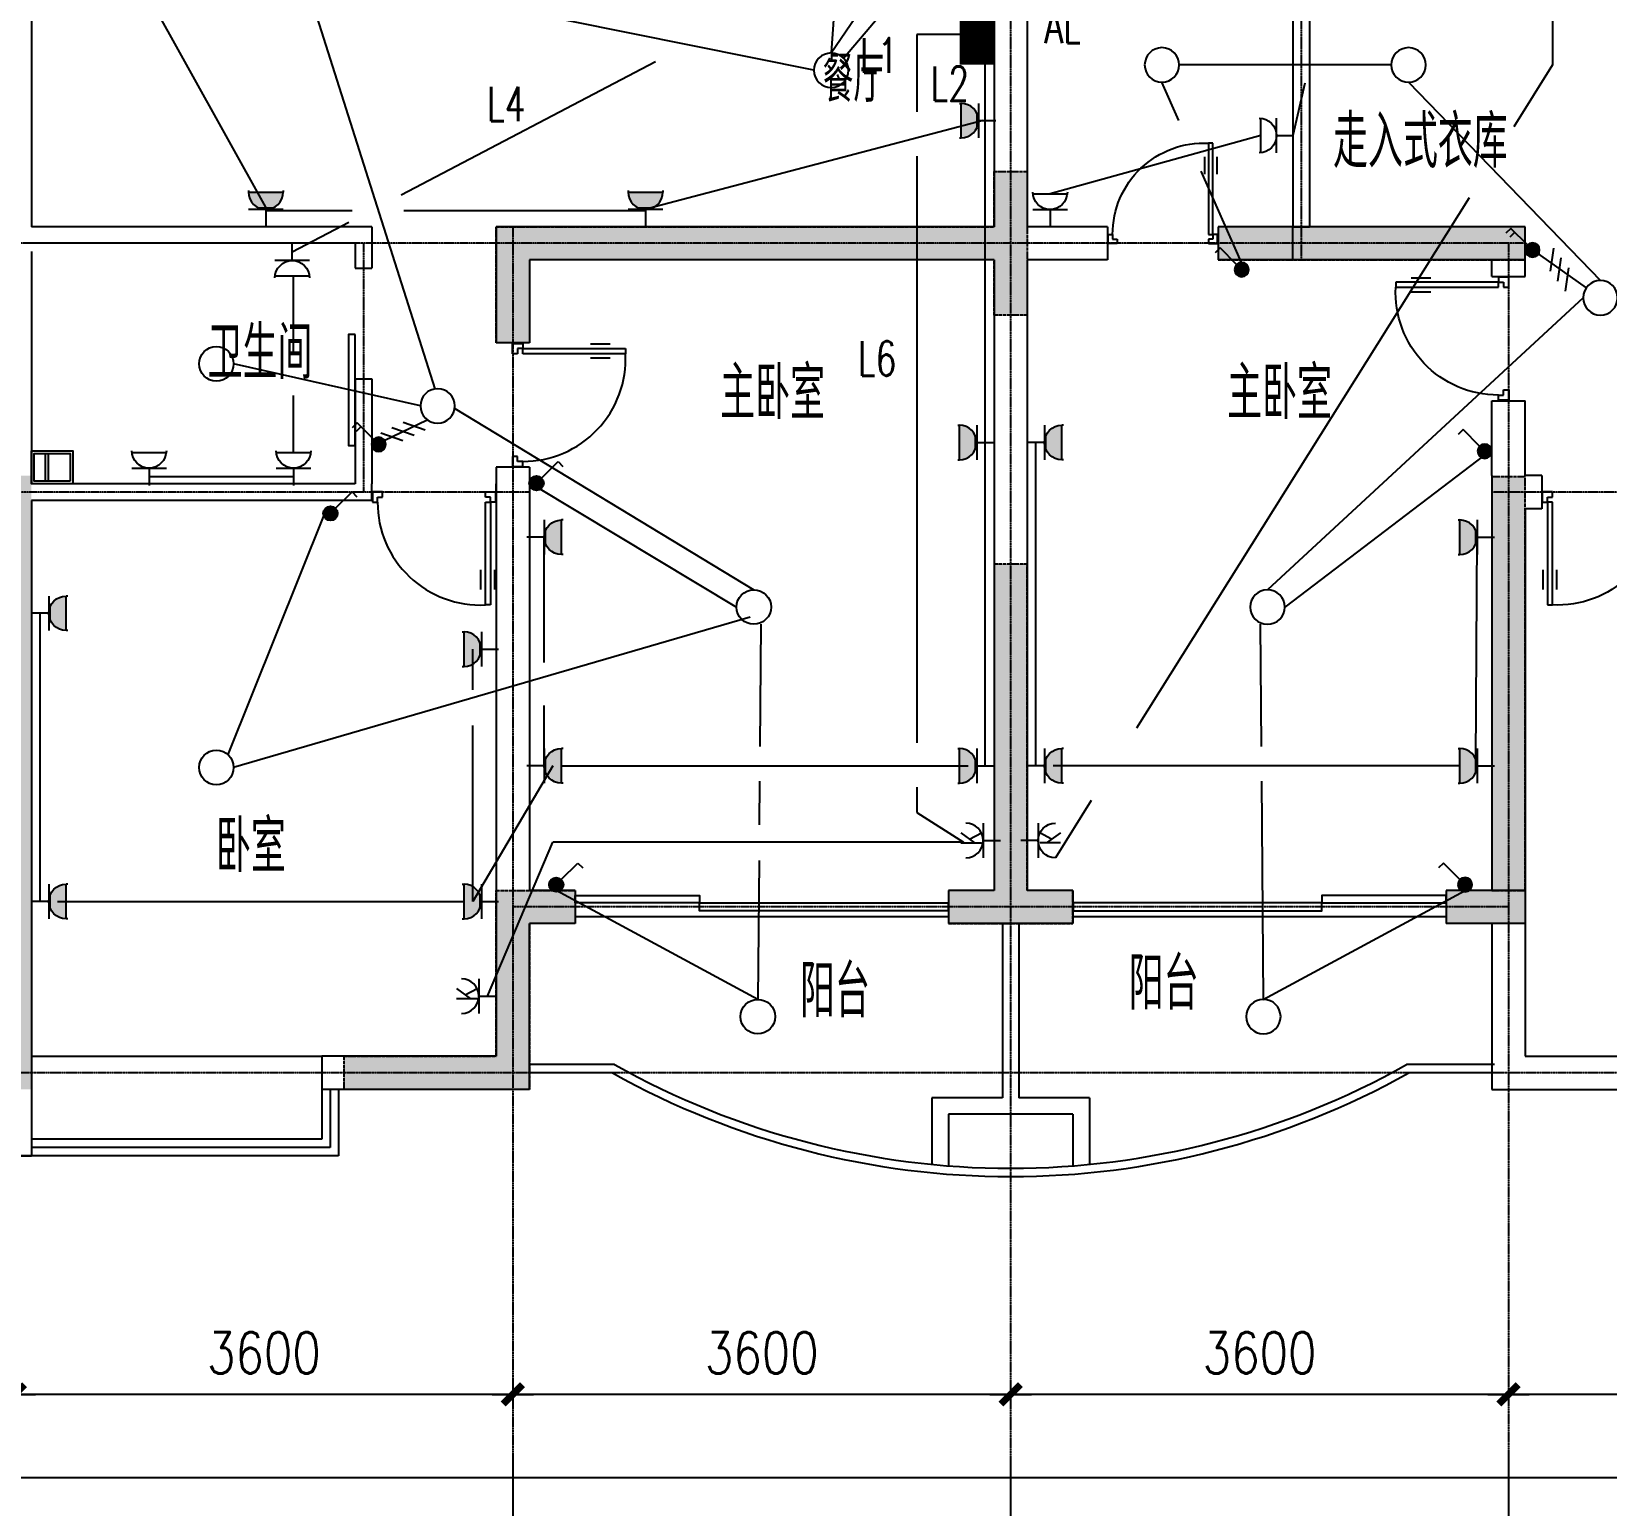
# Model space of a CAD drawing. Extents: x -170759 to 304867, y -311201 to 112352.
# Drawn here: x 75215 to 86603, y 20687 to 31349 of the extents above; entities that cross this region are included whole.
import ezdxf
from ezdxf.enums import TextEntityAlignment as Align

# ---------------------------------------------------------------- set-up
doc = ezdxf.new("R2010")
doc.units = 0
doc.linetypes.add('ACAD_ISO04W100', pattern=[30.5, 24, -3, 0.5, -3])
doc.linetypes.add('DOTE', pattern=[2.42, 2, -0.2, 0.02, -0.2])
doc.layers.get('0').update_dxf_attribs({"linetype": 'CONTINUOUS'})
doc.layers.get('DEFPOINTS').update_dxf_attribs({"linetype": 'CONTINUOUS'})
for name, color, linetype in [('AXIS', 3, 'CONTINUOUS'), ('DOOR', 2, 'CONTINUOUS'), ('DOTE', 251, 'CONTINUOUS'), ('EQUIP', 3, 'CONTINUOUS'), ('PUB_DIM', 3, 'CONTINUOUS'), ('WALL', 7, 'CONTINUOUS'), ('WINDOW', 151, 'CONTINUOUS'), ('WIRE', 1, 'CONTINUOUS'), ('WZ', 3, 'CONTINUOUS'), ('ZXX', 2, 'ACAD_ISO04W100'), ('标注', 7, 'CONTINUOUS')]:
    doc.layers.add(name, color=color, linetype=linetype)
doc.styles.add('DIM_FONT', font='SIMPLEX.shx', dxfattribs={"width": 0.8})
doc.styles.add('HZFS', font='txt.shx', dxfattribs={"width": 0.8, "bigfont": 'msi_fsx.shx'})
doc.styles.add('HZS', font='txt', dxfattribs={"width": 0.7, "bigfont": 'HZS'})
doc.dimstyles.new('AXIS', dxfattribs={"dimtxt": 300, "dimasz": 1, "dimexe": 250, "dimexo": 300, "dimgap": 150, "dimtad": 1, "dimdec": 0, "dimdsep": 46, "dimtxsty": 'DIM_FONT', "dimblk": '_DIMX', "dimblk1": '_DIMX', "dimblk2": '_DIMX', "dimcen": 2.5, "dimse1": 1, "dimse2": 1, "dimclrd": 3, "dimclre": 3, "dimclrt": 7, "dimadec": 0, "dimazin": 0, "dimtfac": 1, "dimtdec": 0, "dimtix": 1, "dimtmove": 2, "dimatfit": 3, "dimldrblk": '_DIMX', "dimfxl": 0, "dimtolj": 1, "dimtzin": 0, "dimarcsym": 0})

# ---------------------------------------------------------------- blocks, each defined once
blk = doc.blocks.new('_DIMX')
blk.add_line((-150, 0), (150, 0))
at = {"const_width": 50}
blk.add_lwpolyline([(-70, -70), (70, 70)], dxfattribs=at)
blk = doc.blocks.new('*D453')
at = {"layer": 'AXIS', "color": 3, "lineweight": -2}
blk.add_line((89794, 21491), (85896, 21491), dxfattribs=at)
at = {"layer": 'DEFPOINTS', "color": 0}
for p in [(85895, 22351), (89795, 22351), (85895, 21491)]:
    blk.add_point(p, dxfattribs=at)
at = {"layer": 'AXIS', "color": 3, "lineweight": -2, "rotation": 180}
blk.add_blockref('_DIMX', (85895, 21491), dxfattribs=at)
at = {"layer": 'AXIS', "color": 3, "lineweight": -2}
blk.add_blockref('_DIMX', (89795, 21491), dxfattribs=at)
at = {"layer": 'AXIS', "color": 7, "insert": (87845, 21791), "char_height": 300, "attachment_point": 5, "style": 'DIM_FONT'}
blk.add_mtext('\\A1;3900', dxfattribs=at)
blk = doc.blocks.new('_LINKPT1')
blk.add_line((0, 0), (0, 0))
blk = doc.blocks.new('_Y0FUQ')
blk.add_circle((0, 0), 0.5)
at = {"xscale": 0.002, "yscale": 0.002, "zscale": 0.002}
for p in [(0, 0.5), (-0.5, 0), (0.5, 0), (0, -0.5)]:
    blk.add_blockref('_LINKPT1', p, dxfattribs=at)
at = {"style": 'DIM_FONT', "width": 0.8, "flags": 9}
blk.add_attdef('A', (0, 0), '', height=0.00002, dxfattribs=at)
blk = doc.blocks.new('M_X23')
for p, q in [((-0.5, 1.05), (-0.5, 1)), ((-0.5, 1), (0.5, 1)), ((0.5, 1.05), (0.5, 1)), ((0.5, 0.5), (-0.5, 0.5)), ((0, 0.5), (0, 0))]:
    blk.add_line(p, q)
blk.add_arc((0, 1), 0.5, 180, 0)
for points in [[(0.433, 0.75), (-0.433, 0.75), (0.5, 1), (-0.5, 1)], [(0.25, 0.567), (-0.25, 0.567), (0.433, 0.75), (-0.433, 0.75)], [(0, 0.5), (0, 0.5), (0.25, 0.567), (-0.25, 0.567)]]:
    blk.add_solid(points)
blk.add_blockref('_LINKPT1', (0.001, 0))
at = {"width": 0.8, "flags": 9}
blk.add_attdef('A', (0, 0), '', height=0.00002, dxfattribs=at)
blk = doc.blocks.new('M_A23MCU')
for p, q in [((-0.454, 0.081), (-0.454, 0.905)), ((-0.454, 0.905), (-0.413, 0.905)), ((-0.413, 0.905), (-0.413, 0.081)), ((-0.489, 0.782), (-0.489, 0.624)), ((-0.378, 0.782), (-0.378, 0.624)), ((-0.495, -0.002), (-0.495, 0.081)), ((-0.495, 0.081), (-0.454, 0.081)), ((-0.413, 0.081), (-0.454, 0.081)), ((-0.454, 0.081), (-0.454, 0.039)), ((-0.454, 0.039), (-0.413, 0.039)), ((-0.413, 0.039), (-0.413, -0.002)), ((0.412, 0.039), (0.412, -0.002)), ((0.453, 0.039), (0.412, 0.039)), ((0.453, 0.081), (0.453, 0.039)), ((0.494, 0.081), (0.453, 0.081)), ((0.494, -0.002), (0.494, 0.081)), ((-0.413, -0.002), (-0.495, -0.002)), ((-0.495, -0.002), (-0.495, -0.002)), ((0.412, -0.002), (0.494, -0.002)), ((0.494, -0.002), (0.494, -0.002))]:
    blk.add_line(p, q)
blk.add_arc((-0.372, 0.082), 0.825, 359.9283, 92.866)
blk = doc.blocks.new('*D454')
at = {"layer": 'AXIS', "color": 3, "lineweight": -2}
blk.add_line((82294, 21491), (78696, 21491), dxfattribs=at)
at = {"layer": 'DEFPOINTS', "color": 0}
for p in [(78695, 22351), (82295, 22351), (78695, 21491)]:
    blk.add_point(p, dxfattribs=at)
at = {"layer": 'AXIS', "color": 3, "lineweight": -2, "rotation": 180}
blk.add_blockref('_DIMX', (78695, 21491), dxfattribs=at)
at = {"layer": 'AXIS', "color": 3, "lineweight": -2}
blk.add_blockref('_DIMX', (82295, 21491), dxfattribs=at)
at = {"layer": 'AXIS', "color": 7, "insert": (80495, 21791), "char_height": 300, "attachment_point": 5, "style": 'DIM_FONT'}
blk.add_mtext('\\A1;3600', dxfattribs=at)
blk = doc.blocks.new('*D455')
at = {"layer": 'AXIS', "color": 3, "lineweight": -2}
blk.add_line((78694, 21491), (75096, 21491), dxfattribs=at)
at = {"layer": 'DEFPOINTS', "color": 0}
for p in [(75095, 22351), (78695, 22351), (75095, 21491)]:
    blk.add_point(p, dxfattribs=at)
at = {"layer": 'AXIS', "color": 3, "lineweight": -2, "rotation": 180}
blk.add_blockref('_DIMX', (75095, 21491), dxfattribs=at)
at = {"layer": 'AXIS', "color": 3, "lineweight": -2}
blk.add_blockref('_DIMX', (78695, 21491), dxfattribs=at)
at = {"layer": 'AXIS', "color": 7, "insert": (76895, 21791), "char_height": 300, "attachment_point": 5, "style": 'DIM_FONT'}
blk.add_mtext('\\A1;3600', dxfattribs=at)
blk = doc.blocks.new('M_X2')
for p, q in [((0.147, 0.356), (0.625, 0.833)), ((0.625, 0.833), (0.766, 0.692))]:
    blk.add_line(p, q)
blk.add_circle((0, 0.208), 0.208)
for points in [[(-0.18, 0.313), (0.18, 0.313), (-0.208, 0.208), (0.208, 0.208)], [(-0.18, 0.104), (0.18, 0.104), (-0.208, 0.208), (0.208, 0.208)], [(-0.104, 0.389), (0.104, 0.389), (-0.18, 0.313), (0.18, 0.313)], [(-0.104, 0.028), (0.104, 0.028), (-0.18, 0.104), (0.18, 0.104)], [(0, 0.417), (0, 0.417), (-0.104, 0.389), (0.104, 0.389)], [(0, 0), (0, 0), (-0.104, 0.028), (0.104, 0.028)]]:
    blk.add_solid(points)
for p in [(-0.208, 0.208), (0, 0.417), (0.208, 0.208), (0, 0)]:
    blk.add_blockref('_LINKPT1', p)
at = {"width": 0.8, "flags": 9}
blk.add_attdef('A', (0, 0), '', height=0.00002, dxfattribs=at)
blk = doc.blocks.new('_X27OFR')
for p, q in [((0.25, 0.25), (-0.25, 0.25)), ((0, 0.25), (0, 0))]:
    blk.add_line(p, q)
blk.add_arc((0, 0.5), 0.25, 180, 0)
at = {"xscale": 0.002, "yscale": 0.002, "zscale": 0.002}
blk.add_blockref('_LINKPT1', (0, 0), dxfattribs=at)
at = {"style": 'DIM_FONT', "width": 0.8}
blk.add_text('K', height=0.3, dxfattribs=at).set_placement((-0.075, 0.274))
at = {"style": 'DIM_FONT', "width": 0.8, "flags": 9}
blk.add_attdef('A', (0, 0), '', height=0.00002, dxfattribs=at)
blk = doc.blocks.new('*D456')
at = {"layer": 'AXIS', "color": 3, "lineweight": -2}
blk.add_line((85894, 21491), (82296, 21491), dxfattribs=at)
at = {"layer": 'DEFPOINTS', "color": 0}
for p in [(82295, 22351), (85895, 22351), (82295, 21491)]:
    blk.add_point(p, dxfattribs=at)
at = {"layer": 'AXIS', "color": 3, "lineweight": -2, "rotation": 180}
blk.add_blockref('_DIMX', (82295, 21491), dxfattribs=at)
at = {"layer": 'AXIS', "color": 3, "lineweight": -2}
blk.add_blockref('_DIMX', (85895, 21491), dxfattribs=at)
at = {"layer": 'AXIS', "color": 7, "insert": (84095, 21791), "char_height": 300, "attachment_point": 5, "style": 'DIM_FONT'}
blk.add_mtext('\\A1;3600', dxfattribs=at)
blk = doc.blocks.new('M_X24ZVU')
for p, q in [((0.497, 0.95), (-0.497, 0.95)), ((0.5, 0.5), (-0.5, 0.5)), ((0, 0.5), (0, 0))]:
    blk.add_line(p, q)
blk.add_arc((0, 1), 0.5, 180, 0)
blk.add_blockref('_LINKPT1', (0, 0))
at = {"width": 0.8, "flags": 9}
blk.add_attdef('A', (0, 0), '', height=0.00002, dxfattribs=at)
blk = doc.blocks.new('M_X6')
for p, q in [((0.147, 0.356), (0.625, 0.833)), ((0.512, 0.72), (0.653, 0.579)), ((0.625, 0.833), (0.766, 0.692))]:
    blk.add_line(p, q)
blk.add_circle((0, 0.208), 0.208)
for points in [[(-0.18, 0.313), (0.18, 0.313), (-0.208, 0.208), (0.208, 0.208)], [(-0.18, 0.104), (0.18, 0.104), (-0.208, 0.208), (0.208, 0.208)], [(-0.104, 0.389), (0.104, 0.389), (-0.18, 0.313), (0.18, 0.313)], [(-0.104, 0.028), (0.104, 0.028), (-0.18, 0.104), (0.18, 0.104)], [(0, 0.417), (0, 0.417), (-0.104, 0.389), (0.104, 0.389)], [(0, 0), (0, 0), (-0.104, 0.028), (0.104, 0.028)]]:
    blk.add_solid(points)
for p in [(-0.208, 0.208), (0, 0.417), (0.208, 0.208), (0, 0)]:
    blk.add_blockref('_LINKPT1', p)
at = {"width": 0.8, "flags": 9}
blk.add_attdef('A', (0, 0), '', height=0.00002, dxfattribs=at)
blk = doc.blocks.new('_WIE3')
for p, q in [((-0.2, 0.4), (-1, -0.4)), ((0.4, 0.4), (-0.4, -0.4)), ((1, 0.4), (0.2, -0.4))]:
    blk.add_line(p, q)
at = {"width": 0.8}
blk.add_attdef('N', text='', height=1, dxfattribs=at).set_placement((-0.017, 1.056), align=Align.MIDDLE)

msp = doc.modelspace()

# ---------------------------------------------------------------- hatches: boundary and pattern name
at = {"layer": 'ZXX'}
h = msp.add_hatch(color=256, dxfattribs=at)
h.paths.add_polyline_path([(78694.70248, 29936.34624), (82174.70248, 29936.34624), (82174.70248, 30336.34624), (82294.70248, 30336.34624), (82294.70248, 29816.34624), (78694.70248, 29816.34624)])
h.paths.add_polyline_path([(78694.70248, 29816.34624), (82294.70248, 29816.34624), (82294.70248, 29296.34624), (82174.70248, 29296.34624), (82174.70248, 29696.34624), (78814.70248, 29696.34624), (78814.70248, 29096.34624), (78694.70248, 29096.34624)])
h.paths.add_polyline_path([(82294.70248, 30336.34624), (82414.70248, 30336.34624), (82414.70248, 29816.34624), (82294.70248, 29816.34624)])
h.paths.add_polyline_path([(82294.70248, 29816.34624), (82414.70248, 29816.34624), (82414.70248, 29296.34624), (82294.70248, 29296.34624)])
h.paths.add_polyline_path([(78574.70248, 29816.34624), (78694.70248, 29816.34624), (78694.70248, 29096.34624), (78574.70248, 29096.34624)])
h.paths.add_polyline_path([(78574.70248, 29936.34624), (78694.70248, 29936.34624), (78694.70248, 29816.34624), (78574.70248, 29816.34624)])
h = msp.add_hatch(color=256, dxfattribs=at)
h.paths.add_polyline_path([(84394.70248, 29936.34624), (86014.70248, 29936.34624), (86014.70248, 29816.34624), (84394.70248, 29816.34624)])
h.paths.add_polyline_path([(85894.70248, 29816.34624), (86014.70248, 29816.34624), (86014.70248, 29696.34624), (85894.70248, 29696.34624)])
h.paths.add_polyline_path([(84394.70248, 29816.34624), (85894.70248, 29816.34624), (85894.70248, 29696.34624), (84394.70248, 29696.34624)])
h.paths.add_polyline_path([(83794.70248, 29816.34624), (84394.70248, 29816.34624), (84394.70248, 29696.34624), (83794.70248, 29696.34624)])
h.paths.add_polyline_path([(83794.70248, 29936.34624), (84394.70248, 29936.34624), (84394.70248, 29816.34624), (83794.70248, 29816.34624)])
h = msp.add_hatch(color=256, dxfattribs=at)
h.paths.add_polyline_path([(75094.70248, 28016.34624), (75214.70248, 28016.34624), (75214.70248, 28136.34624), (74974.70248, 28136.34624), (74974.70248, 28016.34624)])
h.paths.add_polyline_path([(74974.70248, 23816.34624), (75094.70248, 23816.34624), (75214.70248, 23816.34624), (75214.70248, 28016.34624), (75094.70248, 28016.34624), (74974.70248, 28016.34624)])
h.paths.add_polyline_path([(75214.70248, 23696.34624), (75214.70248, 23816.34624), (75094.70248, 23816.34624), (74974.70248, 23816.34624), (74974.70248, 23696.34624)])
msp.add_hatch(color=256, dxfattribs=at).paths.add_polyline_path([(85774.70248, 28128.16753), (86014.70248, 28128.16753), (86014.70248, 25134.76426), (85774.70248, 25135.43036)])
h = msp.add_hatch(color=256, dxfattribs=at)
h.paths.add_polyline_path([(82294.70248, 27496.34624), (82414.70248, 27496.34624), (82414.70248, 25136.34624), (82744.70248, 25136.34624), (82744.70248, 25016.34624), (82294.70248, 25016.34624)])
h.paths.add_polyline_path([(82174.70248, 27496.34624), (82294.70248, 27496.34624), (82294.70248, 25016.34624), (81844.70248, 25016.34624), (81844.70248, 25136.34624), (82174.70248, 25136.34624)])
h.paths.add_polyline_path([(81844.70248, 25016.34624), (82294.70248, 25016.34624), (82294.70248, 24896.34624), (81844.70248, 24896.34624)])
h.paths.add_polyline_path([(82294.70248, 25016.34624), (82744.70248, 25016.34624), (82744.70248, 24896.34624), (82294.70248, 24896.34624)])
h = msp.add_hatch(color=256, dxfattribs=at)
h.paths.add_polyline_path([(78694.70248, 25136.34624), (79144.70248, 25136.34624), (79144.70248, 25016.34624), (78694.70248, 25016.34624)])
h.paths.add_polyline_path([(78694.70248, 25016.34624), (79144.70248, 25016.34624), (79144.70248, 24896.34624), (78814.70248, 24896.34624), (78814.70248, 23816.34624), (78694.70248, 23816.34624)])
h.paths.add_polyline_path([(78574.70248, 25136.34624), (78694.70248, 25136.34624), (78694.70248, 23816.34624), (77474.70248, 23816.34624), (77474.70248, 23936.34624), (78574.70248, 23936.34624)])
h.paths.add_polyline_path([(77474.70248, 23816.34624), (78694.70248, 23816.34624), (78694.70248, 23696.34624), (77474.70248, 23696.34624)])
h.paths.add_polyline_path([(78694.70248, 23816.34624), (78814.70248, 23816.34624), (78814.70248, 23696.34624), (78694.70248, 23696.34624)])

# ---------------------------------------------------------------- linework, layer by layer
at = {"color": 2}
for p, q in [((75314.70248, 28296.34624), (75314.70248, 28096.34624)), ((75334.70248, 28296.34624), (75334.70248, 28096.34624))]:
    msp.add_line(p, q, dxfattribs=at)
for points in [[(75514.70248, 28076.34624), (75214.70248, 28076.34624), (75214.70248, 28316.34624), (75514.70248, 28316.34624)], [(75494.70248, 28096.34624), (75234.70248, 28096.34624), (75234.70248, 28296.34624), (75494.70248, 28296.34624)]]:
    msp.add_lwpolyline(points, close=True, dxfattribs=at)
at = {"layer": 'AXIS'}
for p, q in [((78694.70248, 21009.05845), (78694.70248, 20577.9391)), ((82294.70248, 21009.05845), (82294.70248, 20577.9391)), ((85894.70248, 21009.05845), (85894.70248, 20577.9391))]:
    msp.add_line(p, q, dxfattribs=at)
at = {"layer": 'DOOR'}
for p, q in [((85774.70248, 24896.34624), (85774.70248, 23696.34624)), ((86014.70248, 24896.34624), (86014.70248, 23936.34624)), ((86014.70248, 23936.34624), (89674.70248, 23936.34624)), ((79430.95598, 23876.34624), (78814.70248, 23876.34624)), ((79414.70248, 23816.34624), (78814.70248, 23816.34624)), ((85794.70248, 23876.34624), (85157.98405, 23876.34624)), ((85794.70248, 23816.34624), (85174.70248, 23816.34624)), ((85774.70248, 23696.34624), (89914.70248, 23696.34624))]:
    msp.add_line(p, q, dxfattribs=at)
msp.add_lwpolyline([(77554.70248, 29156.3685), (77506.14355, 29156.3685), (77506.14355, 28354.50417), (77554.70248, 28354.50417)], close=True, dxfattribs=at)
for centre, radius, start, end in [((82294.70248, 28970.94624), 5904.6, 240.806848949, 299.193151051), ((82294.47002, 28967.82113), 5841.47492, 240.646012968, 299.353987032)]:
    msp.add_arc(centre, radius, start, end, dxfattribs=at)
at = {"layer": 'DOTE', "linetype": 'DOTE', "ltscale": 0.5}
for p, q in [((82294.70248, 32336.34624), (82294.70248, 20795.73553)), ((84394.70248, 32336.34624), (84394.70248, 29696.34624)), ((78694.70248, 29936.34624), (78694.70248, 20795.73553)), ((86014.70248, 29816.34624), (75094.70248, 29816.34624)), ((77614.70248, 29816.34624), (77614.70248, 28016.34624)), ((85894.70248, 29816.34624), (85894.70248, 20795.73553)), ((78814.70248, 28016.34624), (75094.70248, 28016.34624)), ((93915.03591, 28016.34624), (85774.70248, 28016.34624)), ((85894.70248, 25016.34624), (78694.70248, 25016.34624)), ((93915.03591, 23816.34624), (75094.70248, 23816.34624))]:
    msp.add_line(p, q, dxfattribs=at)
at = {"layer": 'WALL'}
for p, q in [((75214.70248, 33896.34624), (75214.70248, 29936.34624)), ((82174.70248, 32336.34624), (82174.70248, 29936.34624)), ((82414.70248, 32096.34624), (82414.70248, 29936.34624)), ((84334.70248, 32096.34624), (84334.70248, 29936.34624)), ((84454.70248, 32096.34624), (84454.70248, 29936.34624)), ((77674.70248, 29936.34624), (75214.70248, 29936.34624)), ((77674.70248, 29936.34624), (77674.70248, 29636.34624)), ((82174.70248, 29936.34624), (78574.70248, 29936.34624)), ((78574.70248, 29936.34624), (78574.70248, 29096.34624)), ((82994.70248, 29936.34624), (82414.70248, 29936.34624)), ((82994.70248, 29936.34624), (82994.70248, 29696.34624)), ((84334.70248, 29936.34624), (83794.70248, 29936.34624)), ((83794.70248, 29936.34624), (83794.70248, 29696.34624)), ((86014.70248, 29936.34624), (84334.70248, 29936.34624)), ((84334.70248, 29696.34624), (84334.70248, 29936.34624)), ((84334.70248, 29936.34624), (84454.70248, 29936.34624)), ((86014.70248, 29936.34624), (84454.70248, 29936.34624)), ((86014.70248, 29576.34624), (86014.70248, 29936.34624)), ((77554.70248, 29816.34624), (75214.70248, 29816.34624)), ((75214.70248, 29756.34624), (75214.70248, 28076.34624)), ((77554.70248, 29816.34624), (77554.70248, 29636.34624)), ((77554.70248, 29636.34624), (77674.70248, 29636.34624)), ((82174.70248, 29696.34624), (78814.70248, 29696.34624)), ((78814.70248, 29696.34624), (78814.70248, 29096.34624)), ((82174.70248, 29696.34624), (82174.70248, 25136.34624)), ((82414.70248, 29696.34624), (82414.70248, 25136.34624)), ((82994.70248, 29696.34624), (82414.70248, 29696.34624)), ((85774.70248, 29696.34624), (83794.70248, 29696.34624)), ((86014.70248, 29696.34624), (84334.70248, 29696.34624)), ((85774.70248, 29576.34624), (85774.70248, 29696.34624)), ((85774.70248, 29576.34624), (86014.70248, 29576.34624)), ((78814.70248, 29096.34624), (78574.70248, 29096.34624)), ((77554.70248, 28836.34624), (77674.70248, 28836.34624)), ((77554.70248, 28836.34624), (77554.70248, 28076.34624)), ((77674.70248, 28836.34624), (77674.70248, 28076.34624)), ((85774.70248, 28676.34624), (86014.70248, 28676.34624)), ((85774.70248, 28136.34624), (85774.70248, 28676.34624)), ((86014.70248, 28136.34624), (86014.70248, 28676.34624)), ((78574.70248, 28196.34624), (78574.70248, 23936.34624)), ((78814.70248, 28196.34624), (78574.70248, 28196.34624)), ((78814.70248, 28196.34624), (78814.70248, 25136.34624)), ((85774.70248, 28136.34624), (85774.70248, 25136.34624)), ((86134.70248, 28136.34624), (86014.70248, 28136.34624)), ((86134.70248, 28136.34624), (86134.70248, 27896.34624)), ((77554.70248, 28076.34624), (75214.70248, 28076.34624)), ((77674.70248, 28076.34624), (77674.70248, 28076.34624)), ((77674.70248, 27956.34624), (77674.70248, 28076.34624)), ((78574.70248, 27956.34624), (78574.70248, 28076.34624)), ((75214.70248, 27956.34624), (75214.70248, 23216.34624)), ((77674.70248, 27956.34624), (75214.70248, 27956.34624)), ((86014.70248, 27896.34624), (86014.70248, 23936.34624)), ((86134.70248, 27896.34624), (86014.70248, 27896.34624)), ((79144.70248, 25136.34624), (78814.70248, 25136.34624)), ((79144.70248, 25136.34624), (79144.70248, 24896.34624)), ((81844.70248, 25136.34624), (81844.70248, 24896.34624)), ((82174.70248, 25136.34624), (81844.70248, 25136.34624)), ((82744.70248, 25136.34624), (82414.70248, 25136.34624)), ((82744.70248, 25136.34624), (82744.70248, 24896.34624)), ((85444.70248, 25136.34624), (85444.70248, 24896.34624)), ((86014.70248, 25136.34624), (85444.70248, 25136.34624)), ((79144.70248, 24896.34624), (78814.70248, 24896.34624)), ((78814.70248, 23696.34624), (78814.70248, 24896.34624)), ((82744.70248, 24896.34624), (81844.70248, 24896.34624)), ((82234.70248, 24896.34624), (82234.70248, 23636.34624)), ((82354.70248, 24896.34624), (82354.70248, 23636.34624)), ((86014.70248, 24896.34624), (85444.70248, 24896.34624)), ((77314.70248, 23936.34624), (77314.70248, 23696.34624)), ((78574.70248, 23936.34624), (77314.70248, 23936.34624)), ((77314.70248, 23916.34624), (77314.70248, 23696.34624)), ((78814.70248, 23696.34624), (77314.70248, 23696.34624)), ((81724.70248, 23636.34624), (81724.70248, 23157.83333)), ((82234.70248, 23636.34624), (81724.70248, 23636.34624)), ((82864.70248, 23636.34624), (82354.70248, 23636.34624)), ((82864.70248, 23636.34624), (82864.70248, 23157.83333)), ((81844.70248, 23516.34624), (81844.70248, 23145.94858)), ((82744.70248, 23516.34624), (81844.70248, 23516.34624)), ((82744.70248, 23516.34624), (82744.70248, 23145.94858)), ((75214.70248, 23216.34624), (74974.70248, 23216.34624)), ((74974.70248, 23216.34624), (75214.70248, 23216.34624)), ((75214.70248, 23216.34624), (74974.70248, 23216.34624)), ((74974.70248, 23216.34624), (75214.70248, 23216.34624))]:
    msp.add_line(p, q, dxfattribs=at)
at = {"layer": 'WALL', "color": 9}
msp.add_line((75214.70248, 23936.34624), (77314.70248, 23936.34624), dxfattribs=at)
at = {"layer": 'WALL', "color": 253}
msp.add_solid([(86014.70248, 25136.34624), (86014.70248, 24896.34624), (85444.70248, 25136.34624), (85444.70248, 24896.34624)], dxfattribs=at)
at = {"layer": 'WINDOW'}
for p, q in [((81844.70248, 24945.34624), (79144.70248, 24945.34624)), ((85444.70248, 24945.34624), (82744.70248, 24945.34624)), ((77314.70248, 23696.34624), (77314.70248, 23336.34624)), ((77374.70248, 23696.34624), (77374.70248, 23276.34624)), ((77434.70248, 23696.34624), (77434.70248, 23216.34624)), ((77314.70248, 23336.34624), (75214.70248, 23336.34624)), ((77374.70248, 23276.34624), (75214.70248, 23276.34624)), ((77434.70248, 23216.34624), (75214.70248, 23216.34624))]:
    msp.add_line(p, q, dxfattribs=at)
for points in [[(80044.70248, 25045.34624), (79145.70248, 25045.34624), (79145.70248, 25099.34624), (80044.70248, 25099.34624)], [(84544.70248, 25045.34624), (85443.70248, 25045.34624), (85443.70248, 25099.34624), (84544.70248, 25099.34624)], [(80044.70248, 25045.34624), (81842.70248, 25045.34624), (81842.70248, 24987.34624), (80044.70248, 24987.34624)], [(84544.70248, 25045.34624), (82746.70248, 25045.34624), (82746.70248, 24987.34624), (84544.70248, 24987.34624)]]:
    msp.add_lwpolyline(points, close=True, dxfattribs=at)
at = {"layer": 'WIRE'}
for p, q in [((81121.02515, 32985.17939), (80997.27509, 31193.08527)), ((76909.44261, 30078.09306), (75348.07589, 32885.09624)), ((86212.4502, 32638.37301), (86212.4502, 31106.81929)), ((80997.27509, 31193.08527), (81689.20407, 32213.6744)), ((80872.27509, 31068.08527), (77341.59258, 31780.496)), ((78133.0866, 28763.67467), (77216.59258, 31655.496)), ((81087.33833, 31154.76636), (81485.95233, 31627.2805)), ((81617.43011, 31327.2805), (81617.43011, 30767.30132)), ((82051.69703, 31327.2805), (81617.43011, 31327.2805)), ((82111.73755, 26036.67244), (82111.73755, 31250.37466)), ((77888.54056, 30167.2367), (79726.86064, 31131.21938)), ((85047.02111, 31106.54531), (83513.85999, 31106.54531)), ((86212.4502, 31106.81929), (85932.21943, 30659.7288)), ((83511.10131, 30705.14342), (83388.85999, 30981.54531)), ((85172.02111, 30981.54531), (86558.95442, 29547.68401)), ((84422.85547, 30974.50954), (84334.70248, 30595.76309)), ((82096.60626, 30703.66115), (79685.95934, 30069.71965)), ((84104.71535, 30595.76309), (82579.7027, 30173.84603)), ((81617.43011, 30445.7031), (81617.43011, 26203.66961)), ((83965.02768, 29678.76292), (83673.14281, 30338.74868)), ((85610.2057, 30145.97624), (83205.40818, 26309.2738)), ((77534.53961, 30051.73081), (76909.44261, 30051.73081)), ((77100.20275, 29753.84624), (77509.81129, 29968.63775)), ((79654.70934, 30051.73081), (77907.06242, 30051.73081)), ((86067.77396, 29768.20717), (86456.71664, 29494.60365)), ((77109.558, 29010.80925), (77109.558, 29578.84624)), ((86433.95442, 29422.68401), (84151.76567, 27310.62637)), ((78026.42353, 28640.02696), (76676.49285, 28944.81816)), ((77109.558, 28303.36567), (77109.558, 28715.88365)), ((78275.20692, 28622.6295), (80437.17437, 27310.62637)), ((77704.6747, 28361.82428), (78075.71108, 28540.56528)), ((82477.20248, 26036.67244), (82477.20248, 28375.53215)), ((85722.61915, 28286.84934), (84276.76567, 27185.62637)), ((77109.558, 28128.36567), (76064.70248, 28128.36567)), ((78866.32089, 28055.61146), (80312.17437, 27185.62637)), ((77327.95115, 27849.59579), (76634.42565, 26118.71577)), ((78921.00906, 26784.03367), (78921.00906, 27690.22589)), ((85659.55756, 26067.92244), (85667.93097, 27690.22589)), ((75277.20248, 25055.84127), (75277.20248, 27140.11643)), ((80410.17223, 27112.75145), (76676.49285, 26025.18957)), ((80488.7862, 27060.83587), (80481.86413, 26175.84843)), ((84100.15383, 27060.83587), (84107.07591, 26175.84843)), ((78404.96604, 26586.57953), (78404.96604, 26880.94497)), ((78921.00906, 26036.67244), (78921.00906, 26472.97688)), ((78404.96604, 25055.08571), (78404.96604, 26328.29924)), ((78983.50906, 26036.67244), (78404.96604, 25055.08571)), ((79046.00906, 26036.67244), (81986.73755, 26036.67244)), ((85542.93097, 26036.67244), (82602.20248, 26036.67244)), ((80479.90998, 25926.00993), (80477.43767, 25609.92545)), ((81617.43011, 25882.07139), (81617.43011, 25698.30097)), ((84109.03006, 25926.00993), (84121.37223, 24348.06232)), ((82877.50514, 25786.12522), (82618.03407, 25372.15553)), ((81617.43011, 25698.30097), (81954.07021, 25484.35898)), ((78511.73755, 24371.44652), (78983.64016, 25484.35898)), ((81954.07021, 25484.35898), (78983.64016, 25484.35898)), ((80475.422, 25352.22128), (80467.5678, 24348.06232)), ((75402.20248, 25055.84127), (78342.46604, 25055.84127)), ((80467.5678, 24348.06232), (79008.72984, 25136.34624)), ((84121.37223, 24348.06232), (85580.21019, 25136.34624))]:
    msp.add_line(p, q, dxfattribs=at)
at = {"layer": 'WIRE', "const_width": 250}
msp.add_lwpolyline([(82051.69703, 31927.2805), (82051.69703, 31109.66168)], dxfattribs=at)
at = {"layer": 'ZXX'}
for points in [[(78814.70248, 29096.34624), (78574.70248, 29096.34624), (78574.70248, 29936.34624), (82174.70248, 29936.34624), (82174.70248, 30336.34624), (82414.70248, 30336.34624), (82414.70248, 29296.34624), (82174.70248, 29296.34624), (82174.70248, 29696.34624), (78814.70248, 29696.34624), (78814.70248, 29096.34624)], [(86014.70248, 29696.34624), (86014.70248, 29936.34624), (83794.70248, 29936.34624), (83794.70248, 29696.34624), (86014.70248, 29696.34624)], [(86014.70248, 25134.76426), (86014.70248, 28128.16753), (85774.70248, 28128.16753), (85774.70248, 25134.76426), (86014.70248, 25134.76426)], [(82744.70248, 24896.34624), (82744.70248, 25136.34624), (82414.70248, 25136.34624), (82414.70248, 27496.34624), (82174.70248, 27496.34624), (82174.70248, 25136.34624), (81844.70248, 25136.34624), (81844.70248, 24896.34624), (82744.70248, 24896.34624)], [(77474.70248, 23696.34624), (77474.70248, 23936.34624), (78574.70248, 23936.34624), (78574.70248, 25136.34624), (79144.70248, 25136.34624), (79144.70248, 24896.34624), (78814.70248, 24896.34624), (78814.70248, 23696.34624), (77474.70248, 23696.34624)]]:
    msp.add_lwpolyline(points, dxfattribs=at)

# ---------------------------------------------------------------- block references
at = {"layer": 'EQUIP', "yscale": 250, "zscale": 250}
for name, p, xscale in [('_Y0FUQ', (83388.85999, 31106.54531), -250), ('_Y0FUQ', (85172.02111, 31106.54531), -250), ('_Y0FUQ', (80997.27509, 31068.08527), -250), ('M_X23', (76909.44261, 29936.34624), 250), ('M_X23', (79654.70934, 29936.34624), 250), ('M_X24ZVU', (82579.7027, 29936.34603), -250), ('M_X6', (86067.77396, 29716.12384), -250), ('M_X2', (83965.02768, 29574.59625), -250), ('_Y0FUQ', (86558.95442, 29422.68401), -250), ('_Y0FUQ', (76551.49285, 28944.81816), 250), ('_Y0FUQ', (78151.42353, 28640.02696), -250), ('M_X6', (77725.03215, 28309.74095), -250), ('M_X2', (85722.61915, 28260.80767), -250), ('M_X24ZVU', (76064.70248, 28065.86567), -250), ('M_X24ZVU', (77109.558, 28065.86567), -250), ('M_X2', (78866.32089, 28029.5698), 250), ('M_X2', (77376.54557, 27810.53329), 250), ('_Y0FUQ', (80437.17437, 27185.62637), 250), ('_Y0FUQ', (84151.76567, 27185.62637), -250), ('_Y0FUQ', (76551.49285, 26025.18957), 250), ('M_X2', (79008.72984, 25125.58993), 250), ('M_X2', (85580.21019, 25125.58993), -250), ('_Y0FUQ', (80466.59013, 24223.06615), 250), ('_Y0FUQ', (84122.34991, 24223.06615), -250)]:
    msp.add_blockref(name, p, dxfattribs=dict(at, xscale=xscale))
at = {"layer": 'EQUIP'}
for name, p, xscale, yscale, zscale, rotation in [('M_X23', (82187.12613, 30703.66115), 250, 250, 250, 90), ('M_X24ZVU', (84342.21535, 30595.76309), -250, 250, 250, 90), ('M_X24ZVU', (77100.20275, 29816.34624), -250, 250, 250, 180), ('M_X23', (82174.23755, 28375.53215), 250, 250, 250, 90), ('M_X23', (82414.70248, 28375.53215), -250, 250, 250, 270), ('M_X23', (78796.00906, 27690.22589), -250, 250, 250, 270), ('M_X23', (85792.93097, 27690.22589), 250, 250, 250, 90), ('M_X23', (75214.70248, 27140.11643), -250, 250, 250, 270), ('M_X23', (78592.46604, 26880.94497), 250, 250, 250, 90), ('M_X23', (78796.00906, 26036.67244), -250, 250, 250, 270), ('M_X23', (82174.23755, 26036.67244), 250, 250, 250, 90), ('M_X23', (82414.70248, 26036.67244), -250, 250, 250, 270), ('M_X23', (85792.93097, 26036.67244), 250, 250, 250, 90), ('_X27OFR', (82220.90597, 25497.15553), 500, 500, 500, 90), ('_X27OFR', (82368.03407, 25497.15553), -500, 500, 500, 270), ('M_X23', (75214.70248, 25055.84127), -250, 250, 250, 270), ('M_X23', (78592.46604, 25055.08571), 250, 250, 250, 90), ('_X27OFR', (78574.23755, 24371.44652), 500, 500, 500, 90)]:
    msp.add_blockref(name, p, dxfattribs=dict(at, xscale=xscale, yscale=yscale, zscale=zscale, rotation=rotation))
at = {"layer": 'PUB_DIM', "yscale": 150, "zscale": 150}
for p, xscale, rotation in [((86261.52017, 29626.25672), -149.9999999999994, 306.9833999999999), ((77900.76835, 28456.28935), -149.9999999999986, 25.7217000000002)]:
    msp.add_blockref('_WIE3', p, dxfattribs=dict(at, xscale=xscale, rotation=rotation))
at = {"layer": 'WINDOW'}
for p, xscale, yscale, zscale, rotation in [((83394.70248, 29816.34624), 800, -800, 800, 180), ((85894.70248, 29126.34624), 900, -900, 900, 270), ((78694.70248, 28646.34624), -900, -900, 900, 90), ((78124.70248, 28016.34624), 900, 900, 900, 180), ((86584.70248, 28016.34624), -900, 900, 900, 180)]:
    msp.add_blockref('M_A23MCU', p, dxfattribs=dict(at, xscale=xscale, yscale=yscale, zscale=zscale, rotation=rotation))

# ---------------------------------------------------------------- texts
at = {"layer": 'WZ', "style": 'HZS', "width": 0.7}
for s, height, p in [('餐厅', 332.5, (80936.38453, 30838.32236)), ('走入式衣库', 380, (84625.87811, 30362.8661)), ('卫生间', 380, (76488.35157, 28835.39451)), ('主卧室', 380, (80194.3627, 28543.68605)), ('主卧室', 380, (83859.7974, 28543.68605)), ('卧室', 380, (76548.83155, 25265.49915)), ('阳台', 380, (80771.82503, 24217.20023)), ('阳台', 380, (83148.80561, 24272.33366))]:
    msp.add_text(s, height=height, dxfattribs=at).set_placement(p)
at = {"layer": '标注', "linetype": 'Continuous', "style": 'HZFS', "width": 0.7}
for s, p in [('AL', (82540.2885, 31264.26367)), ('L1', (81205.06302, 31050.28109)), ('L2', (81716.90941, 30846.34008)), ('L4', (78509.57447, 30698.89967)), ('L6', (81190.57869, 28858.28101))]:
    msp.add_text(s, height=250, dxfattribs=at).set_placement(p)

# ---------------------------------------------------------------- dimensions: what is measured, and where the dimension line sits
at = {"layer": 'AXIS'}
msp.add_linear_dim(base=(91114.70248, 20889.00219), p1=(59074.70248, 22326.58886), p2=(91114.70248, 22573.13302), location=(74444.21485, 21189.00219), dimstyle='AXIS', dxfattribs=at).render()
msp.add_linear_dim(base=(75094.70248, 21490.95059), p1=(71494.70248, 22351.42084), p2=(75094.70248, 22351.42084), dimstyle='AXIS', override={"dimse1": 1}, dxfattribs=at).render()
for base, p1, p2, picture, middle in [((75094.70248, 21490.95059), (78694.70248, 22351.42084), (75094.70248, 22351.42084), '*D455', (76894.70248, 21790.95059)), ((78694.70248, 21490.95059), (82294.70248, 22351.42084), (78694.70248, 22351.42084), '*D454', (80494.70248, 21790.95059)), ((82294.70248, 21490.95059), (85894.70248, 22351.42084), (82294.70248, 22351.42084), '*D456', (84094.70248, 21790.95059)), ((85894.70248, 21490.95059), (89794.70248, 22351.42084), (85894.70248, 22351.42084), '*D453', (87844.70248, 21790.95059))]:
    dim = msp.add_linear_dim(base=base, p1=p1, p2=p2, dimstyle='AXIS', override={"dimse1": 1}, dxfattribs=at)
    dim.commit()
    dim.dimension.update_dxf_attribs({"geometry": picture, "text_midpoint": middle})

doc.saveas('drawing.dxf')
